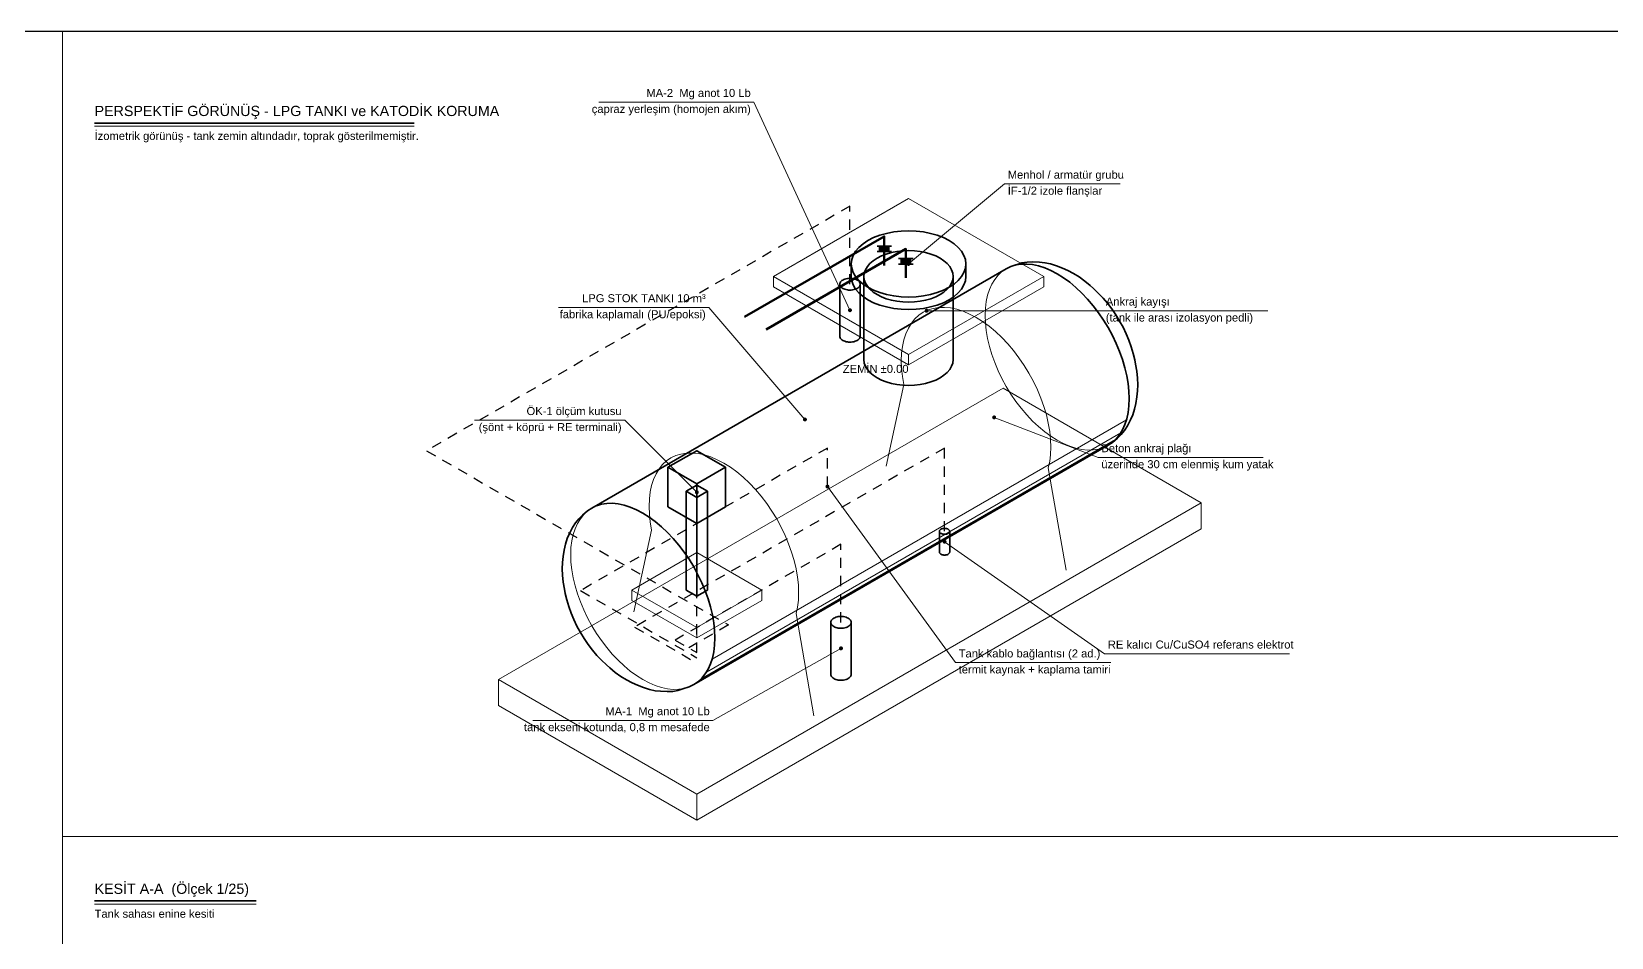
# Model space of a CAD drawing. Header units: metres. Extents: x -12 to 98, y -1 to 30.
# Drawn here: x 57.81 to 77.55, y 19.07 to 30.39 of the extents above; entities that cross this region are included whole.
import ezdxf
from ezdxf.enums import TextEntityAlignment as Align

# ---------------------------------------------------------------- set-up
doc = ezdxf.new("R2010")
doc.units = ezdxf.units.M
doc.header["$LTSCALE"] = 0.2
doc.linetypes.add('DASHED2', pattern=[0.762, 0.635, -0.127])
for name, color, linetype, lineweight in [('ANTET-INCE', 8, 'Continuous', 18), ('BALON', 7, 'Continuous', 18), ('BASLIK', 7, 'Continuous', 35), ('GIZLI', 8, 'DASHED2', 13), ('IZO-HAT', 6, 'Continuous', 50), ('KK-ANOT', 30, 'Continuous', 35), ('KK-IZOLASYON', 140, 'Continuous', 35), ('KK-KABLO', 5, 'DASHED2', 25), ('KK-OLCUM', 2, 'Continuous', 35), ('PAFTA', 7, 'Continuous', 70), ('PERSPEKTIF', 7, 'Continuous', 35), ('PERSPEKTIF-INCE', 8, 'Continuous', 13), ('YAZI', 7, 'Continuous', 18)]:
    doc.layers.add(name, color=color, linetype=linetype, lineweight=lineweight)
doc.styles.add('ARIAL', font='arial.ttf')

msp = doc.modelspace()

# ---------------------------------------------------------------- hatches: boundary and pattern name
at = {"layer": 'BALON'}
h = msp.add_hatch(color=7, dxfattribs=at)
h.dxf.hatch_style = 1
edge = h.paths.add_edge_path()
edge.add_arc((68.7715, 27.4878), 0.025, 0, 360)
h = msp.add_hatch(color=7, dxfattribs=at)
h.dxf.hatch_style = 1
edge = h.paths.add_edge_path()
edge.add_arc((68.0397, 26.9093), 0.025, 0, 360)
h = msp.add_hatch(color=7, dxfattribs=at)
h.dxf.hatch_style = 1
edge = h.paths.add_edge_path()
edge.add_arc((68.9967, 26.9028), 0.025, 0, 360)
h = msp.add_hatch(color=7, dxfattribs=at)
h.dxf.hatch_style = 1
edge = h.paths.add_edge_path()
edge.add_arc((67.4768, 25.5443), 0.025, 0, 360)
h = msp.add_hatch(color=7, dxfattribs=at)
h.dxf.hatch_style = 1
edge = h.paths.add_edge_path()
edge.add_arc((69.8411, 25.5703), 0.025, 0, 360)
h = msp.add_hatch(color=7, dxfattribs=at)
h.dxf.hatch_style = 1
edge = h.paths.add_edge_path()
edge.add_arc((67.7583, 24.7058), 0.025, 0, 360)
h = msp.add_hatch(color=7, dxfattribs=at)
h.dxf.hatch_style = 1
edge = h.paths.add_edge_path()
edge.add_arc((66.1258, 24.6343), 0.025, 0, 360)
h = msp.add_hatch(color=7, dxfattribs=at)
h.dxf.hatch_style = 1
edge = h.paths.add_edge_path()
edge.add_arc((69.2219, 24.0168), 0.025, 0, 360)
h = msp.add_hatch(color=7, dxfattribs=at)
h.dxf.hatch_style = 1
edge = h.paths.add_edge_path()
edge.add_arc((67.9272, 22.6843), 0.025, 0, 360)
at = {"layer": 'KK-IZOLASYON'}
h = msp.add_hatch(color=256, dxfattribs=at)
h.dxf.hatch_style = 1
h.paths.add_polyline_path([(68.3976, 27.6413), (68.3976, 27.7113), (68.5376, 27.7113), (68.5376, 27.6413)])
h = msp.add_hatch(color=256, dxfattribs=at)
h.dxf.hatch_style = 1
h.paths.add_polyline_path([(68.6678, 27.4853), (68.6678, 27.5553), (68.8078, 27.5553), (68.8078, 27.4853)])

# ---------------------------------------------------------------- linework, layer by layer
at = {"layer": 'ANTET-INCE'}
for points in [[(58.2, -0.71), (58.2, 30.3907)], [(58.2, 20.334), (78.2, 20.334)]]:
    msp.add_lwpolyline(points, dxfattribs=at)
at = {"layer": 'BALON'}
for points in [[(68.0397, 26.9093), (66.8397, 29.5093), (64.8997, 29.5093)], [(68.7715, 27.4878), (69.9715, 28.4878), (71.4155, 28.4878)], [(67.4768, 25.5443), (66.2768, 26.9443), (64.3988, 26.9443)], [(68.9967, 26.9028), (71.1967, 26.9028), (73.2607, 26.9028)], [(66.1258, 24.6343), (65.2258, 25.5343), (63.3478, 25.5343)], [(69.8411, 25.5703), (71.1411, 25.0703), (73.2051, 25.0703)], [(67.7583, 24.7058), (69.3583, 22.5058), (71.2983, 22.5058)], [(69.2219, 24.0168), (71.2219, 22.6168), (73.5339, 22.6168)], [(67.9272, 22.6843), (66.3272, 21.7843), (64.0772, 21.7843)]]:
    msp.add_lwpolyline(points, dxfattribs=at)
at = {"layer": 'BASLIK'}
for points in [[(58.6, 29.2473), (62.5944, 29.2473)], [(58.6, 19.5283), (60.6181, 19.5283)]]:
    msp.add_lwpolyline(points, dxfattribs=at)
at = {"layer": 'GIZLI'}
for points in [[(69.7285, 26.8443), (69.7319, 26.9329), (69.7422, 27.017), (69.7592, 27.0957), (69.7828, 27.1686), (69.8129, 27.2351), (69.8492, 27.2946), (69.8914, 27.3468), (69.9392, 27.3911), (69.9923, 27.4274), (70.0502, 27.4552)], [(71.266, 25.2212), (71.2081, 25.1933), (71.1458, 25.1741), (71.0795, 25.1636), (71.0098, 25.162), (70.9372, 25.1692), (70.8623, 25.1851), (70.7856, 25.2098), (70.7077, 25.2429), (70.6292, 25.2843), (70.5507, 25.3336), (70.4728, 25.3904), (70.3961, 25.4543), (70.3211, 25.5249), (70.2485, 25.6015), (70.1788, 25.6836), (70.1126, 25.7706), (70.0502, 25.8618), (69.9923, 25.9566), (69.9392, 26.0541), (69.8914, 26.1537), (69.8492, 26.2546), (69.8129, 26.356), (69.7828, 26.4572), (69.7592, 26.5574), (69.7422, 26.6558), (69.7319, 26.7517), (69.7285, 26.8443)], [(64.5497, 23.8543), (64.5531, 23.9429), (64.5633, 24.027), (64.5804, 24.1057), (64.604, 24.1786), (64.6341, 24.2451), (64.6703, 24.3046), (64.7126, 24.3568), (64.7604, 24.4011), (64.8135, 24.4374), (64.8714, 24.4652)], [(66.0872, 22.2312), (66.0293, 22.2033), (65.9669, 22.1841), (65.9007, 22.1736), (65.831, 22.172), (65.7584, 22.1792), (65.6834, 22.1951), (65.6067, 22.2198), (65.5288, 22.2529), (65.4503, 22.2943), (65.3718, 22.3436), (65.2939, 22.4004), (65.2172, 22.4643), (65.1423, 22.5349), (65.0697, 22.6115), (65, 22.6936), (64.9337, 22.7806), (64.8714, 22.8718), (64.8135, 22.9666), (64.7604, 23.0641), (64.7126, 23.1637), (64.6703, 23.2646), (64.6341, 23.366), (64.604, 23.4672), (64.5804, 23.5674), (64.5633, 23.6658), (64.5531, 23.7617), (64.5497, 23.8543)]]:
    msp.add_lwpolyline(points, dxfattribs=at)
at = {"layer": 'IZO-HAT'}
for points in [[(68.4676, 27.4683), (68.4676, 27.8323), (66.7225, 26.8248)], [(68.7378, 27.3123), (68.7378, 27.6763), (66.9927, 26.6688)]]:
    msp.add_lwpolyline(points, dxfattribs=at)
at = {"layer": 'KK-ANOT'}
for points in [[(67.9124, 26.5843), (67.9135, 26.5747), (67.9167, 26.5653), (67.9221, 26.5561), (67.9294, 26.5475), (67.9387, 26.5395), (67.9497, 26.5323), (67.9622, 26.5259), (67.9761, 26.5206), (67.991, 26.5163), (68.0068, 26.5133), (68.0231, 26.5114), (68.0397, 26.5107), (68.0564, 26.5114), (68.0727, 26.5133), (68.0885, 26.5163), (68.1034, 26.5206), (68.1173, 26.5259), (68.1298, 26.5323), (68.1408, 26.5395), (68.1501, 26.5475), (68.1574, 26.5561), (68.1628, 26.5653), (68.166, 26.5747), (68.1671, 26.5843), (68.1671, 27.2343), (68.166, 27.2439), (68.1628, 27.2533), (68.1574, 27.2624), (68.1501, 27.2711), (68.1408, 27.2791), (68.1298, 27.2863), (68.1173, 27.2926), (68.1034, 27.298), (68.0885, 27.3022), (68.0727, 27.3053), (68.0564, 27.3072), (68.0397, 27.3078), (68.0231, 27.3072), (68.0068, 27.3053), (67.991, 27.3022), (67.9761, 27.298), (67.9622, 27.2926), (67.9497, 27.2863), (67.9387, 27.2791), (67.9294, 27.2711), (67.9221, 27.2624), (67.9167, 27.2533), (67.9135, 27.2439), (67.9124, 27.2343)], [(68.1298, 27.2863), (68.1173, 27.2926), (68.1034, 27.298), (68.0885, 27.3022), (68.0727, 27.3053), (68.0564, 27.3072), (68.0397, 27.3078), (68.0231, 27.3072), (68.0068, 27.3053), (67.991, 27.3022), (67.9761, 27.298), (67.9622, 27.2926), (67.9497, 27.2863), (67.9387, 27.2791), (67.9294, 27.2711), (67.9221, 27.2624), (67.9167, 27.2533), (67.9135, 27.2439), (67.9124, 27.2343), (67.9135, 27.2247), (67.9167, 27.2153), (67.9221, 27.2061), (67.9294, 27.1975), (67.9387, 27.1895), (67.9497, 27.1823), (67.9622, 27.1759), (67.9761, 27.1706), (67.991, 27.1663), (68.0068, 27.1633), (68.0231, 27.1614), (68.0397, 27.1607), (68.0564, 27.1614), (68.0727, 27.1633), (68.0885, 27.1663), (68.1034, 27.1706), (68.1173, 27.1759), (68.1298, 27.1823), (68.1408, 27.1895), (68.1501, 27.1975), (68.1574, 27.2061), (68.1628, 27.2153), (68.166, 27.2247), (68.1671, 27.2343), (68.166, 27.2439), (68.1628, 27.2533), (68.1574, 27.2624), (68.1501, 27.2711), (68.1408, 27.2791)], [(67.7998, 22.3593), (67.8009, 22.3497), (67.8041, 22.3403), (67.8095, 22.3311), (67.8169, 22.3225), (67.8261, 22.3145), (67.8371, 22.3073), (67.8496, 22.3009), (67.8635, 22.2956), (67.8784, 22.2913), (67.8942, 22.2883), (67.9105, 22.2864), (67.9272, 22.2857), (67.9438, 22.2864), (67.9601, 22.2883), (67.9759, 22.2913), (67.9909, 22.2956), (68.0047, 22.3009), (68.0172, 22.3073), (68.0282, 22.3145), (68.0375, 22.3225), (68.0448, 22.3311), (68.0502, 22.3403), (68.0534, 22.3497), (68.0545, 22.3593), (68.0545, 23.0093), (68.0534, 23.0189), (68.0502, 23.0283), (68.0448, 23.0374), (68.0375, 23.0461), (68.0282, 23.0541), (68.0172, 23.0613), (68.0047, 23.0676), (67.9909, 23.073), (67.9759, 23.0772), (67.9601, 23.0803), (67.9438, 23.0822), (67.9272, 23.0828), (67.9105, 23.0822), (67.8942, 23.0803), (67.8784, 23.0772), (67.8635, 23.073), (67.8496, 23.0676), (67.8371, 23.0613), (67.8261, 23.0541), (67.8169, 23.0461), (67.8095, 23.0374), (67.8041, 23.0283), (67.8009, 23.0189), (67.7998, 23.0093)], [(68.0172, 23.0613), (68.0047, 23.0676), (67.9909, 23.073), (67.9759, 23.0772), (67.9601, 23.0803), (67.9438, 23.0822), (67.9272, 23.0828), (67.9105, 23.0822), (67.8942, 23.0803), (67.8784, 23.0772), (67.8635, 23.073), (67.8496, 23.0676), (67.8371, 23.0613), (67.8261, 23.0541), (67.8169, 23.0461), (67.8095, 23.0374), (67.8041, 23.0283), (67.8009, 23.0189), (67.7998, 23.0093), (67.8009, 22.9997), (67.8041, 22.9903), (67.8095, 22.9811), (67.8169, 22.9725), (67.8261, 22.9645), (67.8371, 22.9573), (67.8496, 22.9509), (67.8635, 22.9456), (67.8784, 22.9413), (67.8942, 22.9383), (67.9105, 22.9364), (67.9272, 22.9357), (67.9438, 22.9364), (67.9601, 22.9383), (67.9759, 22.9413), (67.9909, 22.9456), (68.0047, 22.9509), (68.0172, 22.9573), (68.0282, 22.9645), (68.0375, 22.9725), (68.0448, 22.9811), (68.0502, 22.9903), (68.0534, 22.9997), (68.0545, 23.0093), (68.0534, 23.0189), (68.0502, 23.0283), (68.0448, 23.0374), (68.0375, 23.0461), (68.0282, 23.0541)]]:
    msp.add_lwpolyline(points, close=True, dxfattribs=at)
at = {"layer": 'KK-IZOLASYON'}
for points in [[(68.3776, 27.7113), (68.5576, 27.7113)], [(68.3776, 27.6413), (68.5576, 27.6413)], [(68.6478, 27.5553), (68.8278, 27.5553)], [(68.6478, 27.4853), (68.8278, 27.4853)]]:
    msp.add_lwpolyline(points, dxfattribs=at)
at = {"layer": 'KK-KABLO'}
for points in [[(68.0397, 27.2343), (68.0397, 28.2093), (62.7483, 25.1543), (66.5199, 22.9768), (66.0245, 22.6908)], [(67.7583, 24.7058), (67.7583, 25.1868), (64.6735, 23.4058), (66.1258, 22.5673)], [(69.2219, 24.1468), (69.2219, 25.1868), (65.349, 22.9508), (66.1258, 22.5023)], [(67.9272, 23.0093), (67.9272, 23.9843), (65.8556, 22.7883), (66.1258, 22.6323), (66.1258, 23.4123)]]:
    msp.add_lwpolyline(points, dxfattribs=at)
at = {"layer": 'KK-OLCUM'}
for points in [[(65.7656, 24.4523), (66.1258, 24.2443), (66.4861, 24.4523), (66.4861, 24.9463), (66.1258, 25.1543), (65.7656, 24.9463)], [(65.9907, 23.4123), (66.1258, 23.3343), (66.2609, 23.4123), (66.2609, 24.6473), (66.1258, 24.7253), (65.9907, 24.6473)], [(69.1582, 23.8868), (69.1587, 23.882), (69.1604, 23.8773), (69.163, 23.8727), (69.1667, 23.8684), (69.1713, 23.8644), (69.1768, 23.8608), (69.1831, 23.8576), (69.19, 23.8549), (69.1975, 23.8528), (69.2054, 23.8513), (69.2136, 23.8503), (69.2219, 23.85), (69.2302, 23.8503), (69.2384, 23.8513), (69.2462, 23.8528), (69.2537, 23.8549), (69.2606, 23.8576), (69.2669, 23.8608), (69.2724, 23.8644), (69.277, 23.8684), (69.2807, 23.8727), (69.2834, 23.8773), (69.285, 23.882), (69.2856, 23.8868), (69.2856, 24.1468), (69.285, 24.1516), (69.2834, 24.1563), (69.2807, 24.1609), (69.277, 24.1652), (69.2724, 24.1692), (69.2669, 24.1728), (69.2606, 24.176), (69.2537, 24.1786), (69.2462, 24.1808), (69.2384, 24.1823), (69.2302, 24.1832), (69.2219, 24.1836), (69.2136, 24.1832), (69.2054, 24.1823), (69.1975, 24.1808), (69.19, 24.1786), (69.1831, 24.176), (69.1768, 24.1728), (69.1713, 24.1692), (69.1667, 24.1652), (69.163, 24.1609), (69.1604, 24.1563), (69.1587, 24.1516), (69.1582, 24.1468)], [(69.2669, 24.1728), (69.2606, 24.176), (69.2537, 24.1786), (69.2462, 24.1808), (69.2384, 24.1823), (69.2302, 24.1832), (69.2219, 24.1836), (69.2136, 24.1832), (69.2054, 24.1823), (69.1975, 24.1808), (69.19, 24.1786), (69.1831, 24.176), (69.1768, 24.1728), (69.1713, 24.1692), (69.1667, 24.1652), (69.163, 24.1609), (69.1604, 24.1563), (69.1587, 24.1516), (69.1582, 24.1468), (69.1587, 24.142), (69.1604, 24.1373), (69.163, 24.1327), (69.1667, 24.1284), (69.1713, 24.1244), (69.1768, 24.1208), (69.1831, 24.1176), (69.19, 24.1149), (69.1975, 24.1128), (69.2054, 24.1113), (69.2136, 24.1103), (69.2219, 24.11), (69.2302, 24.1103), (69.2384, 24.1113), (69.2462, 24.1128), (69.2537, 24.1149), (69.2606, 24.1176), (69.2669, 24.1208), (69.2724, 24.1244), (69.277, 24.1284), (69.2807, 24.1327), (69.2834, 24.1373), (69.285, 24.142), (69.2856, 24.1468), (69.285, 24.1516), (69.2834, 24.1563), (69.2807, 24.1609), (69.277, 24.1652), (69.2724, 24.1692)]]:
    msp.add_lwpolyline(points, close=True, dxfattribs=at)
for points in [[(66.1258, 24.7383), (65.7656, 24.9463)], [(66.1258, 24.7383), (66.4861, 24.9463)], [(66.1258, 24.7383), (66.1258, 24.2443)], [(66.1258, 24.5693), (65.9907, 24.6473)], [(66.1258, 24.5693), (66.2609, 24.6473)], [(66.1258, 24.5693), (66.1258, 23.3343)]]:
    msp.add_lwpolyline(points, dxfattribs=at)
at = {"layer": 'PAFTA', "lineweight": 25}
msp.add_lwpolyline([(-12.26, -0.71), (97.6, -0.71), (97.6, 30.3907), (-12.26, 30.3907)], close=True, dxfattribs=at)
at = {"layer": 'PERSPEKTIF'}
for points in [[(68.0551, 27.3318), (68.0612, 27.2778), (68.0795, 27.2247), (68.1096, 27.1735), (68.1511, 27.125), (68.2031, 27.08), (68.2649, 27.0393), (68.3354, 27.0036), (68.4133, 26.9735), (68.4974, 26.9496), (68.5861, 26.9322), (68.678, 26.9217), (68.7715, 26.9181), (68.8651, 26.9217), (68.957, 26.9322), (69.0457, 26.9496), (69.1298, 26.9735), (69.2077, 27.0036), (69.2782, 27.0393), (69.34, 27.08), (69.392, 27.125), (69.4335, 27.1735), (69.4636, 27.2247), (69.4819, 27.2778), (69.488, 27.3318), (69.488, 27.4878), (69.4819, 27.5418), (69.4636, 27.5948), (69.4335, 27.6461), (69.392, 27.6946), (69.34, 27.7396), (69.2782, 27.7803), (69.2077, 27.816), (69.1298, 27.846), (69.0457, 27.87), (68.957, 27.8873), (68.8651, 27.8979), (68.7715, 27.9014), (68.678, 27.8979), (68.5861, 27.8873), (68.4974, 27.87), (68.4133, 27.846), (68.3354, 27.816), (68.2649, 27.7803), (68.2031, 27.7396), (68.1511, 27.6946), (68.1096, 27.6461), (68.0795, 27.5948), (68.0612, 27.5418), (68.0551, 27.4878)], [(69.2782, 27.7803), (69.2077, 27.816), (69.1298, 27.846), (69.0457, 27.87), (68.957, 27.8873), (68.8651, 27.8979), (68.7715, 27.9014), (68.678, 27.8979), (68.5861, 27.8873), (68.4974, 27.87), (68.4133, 27.846), (68.3354, 27.816), (68.2649, 27.7803), (68.2031, 27.7396), (68.1511, 27.6946), (68.1096, 27.6461), (68.0795, 27.5948), (68.0612, 27.5418), (68.0551, 27.4878), (68.0612, 27.4338), (68.0795, 27.3807), (68.1096, 27.3295), (68.1511, 27.281), (68.2031, 27.236), (68.2649, 27.1953), (68.3354, 27.1596), (68.4133, 27.1295), (68.4974, 27.1056), (68.5861, 27.0882), (68.678, 27.0777), (68.7715, 27.0741), (68.8651, 27.0777), (68.957, 27.0882), (69.0457, 27.1056), (69.1298, 27.1295), (69.2077, 27.1596), (69.2782, 27.1953), (69.34, 27.236), (69.392, 27.281), (69.4335, 27.3295), (69.4636, 27.3807), (69.4819, 27.4338), (69.488, 27.4878), (69.4819, 27.5418), (69.4636, 27.5948), (69.4335, 27.6461), (69.392, 27.6946), (69.34, 27.7396)], [(68.2143, 26.2918), (68.219, 26.2498), (68.2333, 26.2085), (68.2567, 26.1687), (68.2889, 26.1309), (68.3294, 26.0959), (68.3775, 26.0643), (68.4323, 26.0365), (68.4929, 26.0132), (68.5583, 25.9945), (68.6273, 25.981), (68.6988, 25.9728), (68.7715, 25.9701), (68.8443, 25.9728), (68.9158, 25.981), (68.9848, 25.9945), (69.0502, 26.0132), (69.1108, 26.0365), (69.1656, 26.0643), (69.2136, 26.0959), (69.2541, 26.1309), (69.2864, 26.1687), (69.3098, 26.2085), (69.324, 26.2498), (69.3288, 26.2918), (69.3288, 27.3318), (69.324, 27.3738), (69.3098, 27.4151), (69.2864, 27.4549), (69.2541, 27.4927), (69.2136, 27.5276), (69.1656, 27.5593), (69.1108, 27.587), (69.0502, 27.6104), (68.9848, 27.629), (68.9158, 27.6426), (68.8443, 27.6508), (68.7715, 27.6535), (68.6988, 27.6508), (68.6273, 27.6426), (68.5583, 27.629), (68.4929, 27.6104), (68.4323, 27.587), (68.3775, 27.5593), (68.3294, 27.5276), (68.2889, 27.4927), (68.2567, 27.4549), (68.2333, 27.4151), (68.219, 27.3738), (68.2143, 27.3318)], [(69.1656, 27.5593), (69.1108, 27.587), (69.0502, 27.6104), (68.9848, 27.629), (68.9158, 27.6426), (68.8443, 27.6508), (68.7715, 27.6535), (68.6988, 27.6508), (68.6273, 27.6426), (68.5583, 27.629), (68.4929, 27.6104), (68.4323, 27.587), (68.3775, 27.5593), (68.3294, 27.5276), (68.2889, 27.4927), (68.2567, 27.4549), (68.2333, 27.4151), (68.219, 27.3738), (68.2143, 27.3318), (68.219, 27.2898), (68.2333, 27.2485), (68.2567, 27.2087), (68.2889, 27.1709), (68.3294, 27.1359), (68.3775, 27.1043), (68.4323, 27.0765), (68.4929, 27.0532), (68.5583, 27.0345), (68.6273, 27.021), (68.6988, 27.0128), (68.7715, 27.0101), (68.8443, 27.0128), (68.9158, 27.021), (68.9848, 27.0345), (69.0502, 27.0532), (69.1108, 27.0765), (69.1656, 27.1043), (69.2136, 27.1359), (69.2541, 27.1709), (69.2864, 27.2087), (69.3098, 27.2485), (69.324, 27.2898), (69.3288, 27.3318), (69.324, 27.3738), (69.3098, 27.4151), (69.2864, 27.4549), (69.2541, 27.4927), (69.2136, 27.5276)], [(64.4434, 23.6796), (64.4464, 23.597), (64.4556, 23.5116), (64.4707, 23.4239), (64.4818, 23.37), (64.5009, 23.289), (64.5252, 23.2072), (64.5546, 23.1251), (64.5888, 23.0435), (64.6275, 22.9629), (64.6704, 22.884), (64.7173, 22.8073), (64.7677, 22.7335), (64.8213, 22.6632), (64.8777, 22.5967), (64.9364, 22.5347), (64.997, 22.4776), (65.0382, 22.4411), (65.1065, 22.3841), (65.1759, 22.3335), (65.2459, 22.2896), (65.3158, 22.2527), (65.3852, 22.2232), (65.4599, 22.194), (65.5329, 22.1705), (65.6041, 22.1553), (65.6732, 22.1485), (65.7558, 22.1456), (65.8247, 22.1472), (65.8901, 22.1576), (65.9517, 22.1766), (66.0293, 22.2033), (66.0872, 22.2312), (71.266, 25.2212), (71.3191, 25.2574), (71.3811, 25.3112), (71.4283, 25.3551), (71.47, 25.4066), (71.5058, 25.4654), (71.5447, 25.5384), (71.5733, 25.6016), (71.5957, 25.6709), (71.6119, 25.7458), (71.6239, 25.8251), (71.6331, 25.9), (71.6361, 25.979), (71.6331, 26.0615), (71.6239, 26.1469), (71.6088, 26.2346), (71.5977, 26.2885), (71.5786, 26.3696), (71.5542, 26.4514), (71.5249, 26.5335), (71.4907, 26.6151), (71.452, 26.6957), (71.4091, 26.7746), (71.3622, 26.8512), (71.3118, 26.925), (71.2582, 26.9954), (71.2018, 27.0619), (71.1431, 27.1239), (71.0825, 27.1809), (71.0413, 27.2175), (70.973, 27.2744), (70.9036, 27.3251), (70.8336, 27.369), (70.7637, 27.4058), (70.6943, 27.4353), (70.6196, 27.4646), (70.5466, 27.488), (70.4754, 27.5032), (70.4063, 27.5101), (70.3237, 27.513), (70.2548, 27.5113), (70.1894, 27.501), (70.1278, 27.482), (70.0502, 27.4552), (69.9923, 27.4274), (64.8135, 24.4374), (64.7604, 24.4011), (64.6984, 24.3473), (64.6512, 24.3035), (64.6095, 24.252), (64.5737, 24.1932), (64.5348, 24.1202), (64.5062, 24.057), (64.4838, 23.9876), (64.4676, 23.9127), (64.4556, 23.8334), (64.4464, 23.7586)]]:
    msp.add_lwpolyline(points, close=True, dxfattribs=at)
for points in [[(70.0502, 27.4552), (70.1126, 27.4745), (70.1788, 27.485), (70.2485, 27.4866), (70.3211, 27.4794), (70.3961, 27.4634), (70.4728, 27.4388), (70.5507, 27.4056), (70.6292, 27.3643), (70.7077, 27.315), (70.7856, 27.2582), (70.8623, 27.1943), (70.9372, 27.1237), (71.0098, 27.0471), (71.0795, 26.965), (71.1458, 26.8779), (71.2081, 26.7867), (71.266, 26.692), (71.3191, 26.5944), (71.3669, 26.4948), (71.4092, 26.394), (71.4454, 26.2925), (71.4755, 26.1913), (71.4991, 26.0912), (71.5161, 25.9928), (71.5264, 25.8969), (71.5298, 25.8043), (71.5264, 25.7156), (71.5161, 25.6316), (71.4991, 25.5528), (71.4755, 25.4799), (71.4454, 25.4135), (71.4092, 25.354), (71.3669, 25.3018), (71.3191, 25.2574), (71.266, 25.2212)], [(64.8714, 24.4652), (64.9337, 24.4845), (65, 24.495), (65.0697, 24.4966), (65.1423, 24.4894), (65.2172, 24.4734), (65.2939, 24.4488), (65.3718, 24.4156), (65.4503, 24.3743), (65.5288, 24.325), (65.6067, 24.2682), (65.6834, 24.2043), (65.7584, 24.1337), (65.831, 24.0571), (65.9007, 23.975), (65.9669, 23.8879), (66.0293, 23.7967), (66.0872, 23.702), (66.1403, 23.6044), (66.1881, 23.5048), (66.2303, 23.404), (66.2666, 23.3025), (66.2967, 23.2013), (66.3203, 23.1012), (66.3373, 23.0028), (66.3476, 22.9069), (66.351, 22.8143), (66.3476, 22.7256), (66.3373, 22.6416), (66.3203, 22.5628), (66.2967, 22.4899), (66.2666, 22.4235), (66.2303, 22.364), (66.1881, 22.3118), (66.1403, 22.2674), (66.0872, 22.2312)]]:
    msp.add_lwpolyline(points, dxfattribs=at)
at = {"layer": 'PERSPEKTIF-INCE'}
for points in [[(67.0828, 27.2018), (68.7715, 26.2268), (70.4603, 27.2018), (70.4603, 27.3318), (68.7715, 28.3068), (67.0828, 27.3318)], [(63.649, 21.9693), (66.1258, 20.5393), (72.4305, 24.1793), (72.4305, 24.5043), (69.9537, 25.9343), (63.649, 22.2943)], [(65.3152, 23.2823), (66.1258, 22.8143), (66.9364, 23.2823), (66.9364, 23.4123), (66.1258, 23.8803), (65.3152, 23.4123)]]:
    msp.add_lwpolyline(points, close=True, dxfattribs=at)
for points in [[(68.7715, 26.3568), (67.0828, 27.3318)], [(68.7715, 26.3568), (70.4603, 27.3318)], [(68.4901, 24.9593), (68.7133, 25.9811), (68.6957, 26.0832), (68.685, 26.1827), (68.6815, 26.2788), (68.685, 26.3708), (68.6957, 26.458), (68.7133, 26.5397), (68.7378, 26.6153), (68.769, 26.6842), (68.8067, 26.746), (68.8505, 26.8001), (68.9001, 26.8461), (68.9552, 26.8837)], [(68.9552, 26.8837), (69.0153, 26.9126), (69.0799, 26.9326), (69.1487, 26.9435), (69.221, 26.9452), (69.2963, 26.9377), (69.3741, 26.9212), (69.4537, 26.8956), (69.5345, 26.8612), (69.6159, 26.8183), (69.6974, 26.7672), (69.7782, 26.7082), (69.8578, 26.6419), (69.9355, 26.5687), (70.0108, 26.4892), (70.0831, 26.404), (70.1519, 26.3137), (70.2166, 26.2191), (70.2767, 26.1208), (70.3317, 26.0196), (70.3814, 25.9162), (70.4252, 25.8116), (70.4628, 25.7063), (70.494, 25.6014), (70.5185, 25.4974), (70.5362, 25.3953), (70.5468, 25.2959), (70.5504, 25.1998), (70.5468, 25.1078), (70.5362, 25.0206), (70.5185, 24.9389), (70.7417, 23.6593)], [(68.7715, 26.3568), (68.7715, 26.2268)], [(66.3161, 22.5478), (71.4949, 25.5378)], [(66.179, 22.3023), (71.3578, 25.2923)], [(66.2456, 22.3869), (71.4244, 25.3769)], [(65.8028, 25.0637), (65.8629, 25.0926), (65.9276, 25.1126), (65.9964, 25.1235), (66.0687, 25.1252), (66.144, 25.1177), (66.2217, 25.1012), (66.3013, 25.0756), (66.3821, 25.0412), (66.4636, 24.9983), (66.545, 24.9472), (66.6258, 24.8882), (66.7054, 24.8219), (66.7832, 24.7487), (66.8585, 24.6692), (66.9308, 24.584), (66.9996, 24.4937), (67.0642, 24.3991), (67.1243, 24.3008), (67.1794, 24.1996), (67.229, 24.0962), (67.2728, 23.9916), (67.3105, 23.8863), (67.3417, 23.7814), (67.3662, 23.6774), (67.3838, 23.5753), (67.3945, 23.4759), (67.398, 23.3798), (67.3945, 23.2878), (67.3838, 23.2006), (67.3662, 23.1189), (67.5894, 21.8393)], [(66.0982, 22.2378), (71.2771, 25.2278)], [(66.1301, 22.2595), (71.3089, 25.2495)], [(65.3377, 23.1393), (65.561, 24.1611), (65.5433, 24.2632), (65.5327, 24.3627), (65.5291, 24.4588), (65.5327, 24.5508), (65.5433, 24.638), (65.561, 24.7197), (65.5855, 24.7953), (65.6167, 24.8642), (65.6543, 24.926), (65.6981, 24.9801), (65.7478, 25.0261), (65.8028, 25.0637)], [(66.1258, 20.8643), (72.4305, 24.5043)], [(66.1258, 22.9443), (65.3152, 23.4123)], [(66.1258, 22.9443), (66.9364, 23.4123)], [(66.1258, 22.9443), (66.1258, 22.8143)], [(66.1258, 20.8643), (63.649, 22.2943)], [(66.1258, 20.8643), (66.1258, 20.5393)]]:
    msp.add_lwpolyline(points, dxfattribs=at)
at = {"layer": 'YAZI'}
for points in [[(58.6, 29.2073), (62.5944, 29.2073)], [(58.6, 19.4883), (60.6181, 19.4883)]]:
    msp.add_lwpolyline(points, dxfattribs=at)

# ---------------------------------------------------------------- texts
at = {"layer": 'BASLIK', "style": 'ARIAL'}
for s, p in [('PERSPEKTİF GÖRÜNÜŞ - LPG TANKI ve KATODİK KORUMA', (58.6, 29.2973)), ('KESİT A-A  (Ölçek 1/25)', (58.6, 19.5783))]:
    msp.add_text(s, height=0.1275, dxfattribs=at).set_placement(p, align=Align.BOTTOM_LEFT)
at = {"layer": 'YAZI', "style": 'ARIAL'}
for s, p in [('MA-2  Mg anot 10 Lb', (66.7997, 29.5443)), ('LPG STOK TANKI 10 m³', (66.2368, 26.9793)), ('ÖK-1 ölçüm kutusu', (65.1858, 25.5693)), ('MA-1  Mg anot 10 Lb', (66.2872, 21.8193))]:
    msp.add_text(s, height=0.1, dxfattribs=at).set_placement(p, align=Align.BOTTOM_RIGHT)
for s, p in [('çapraz yerleşim (homojen akım)', (66.7997, 29.4743)), ('fabrika kaplamalı (PU/epoksi)', (66.2368, 26.9093)), ('(şönt + köprü + RE terminali)', (65.1858, 25.4993)), ('tank ekseni kotunda, 0,8 m mesafede', (66.2872, 21.7493))]:
    msp.add_text(s, height=0.1, dxfattribs=at).set_placement(p, align=Align.TOP_RIGHT)
for s, p in [('İzometrik görünüş - tank zemin altındadır, toprak gösterilmemiştir.', (58.6, 29.1373)), ('İF-1/2 izole flanşlar', (70.0115, 28.4528)), ('(tank ile arası izolasyon pedli)', (71.2367, 26.8678)), ('üzerinde 30 cm elenmiş kum yatak', (71.1811, 25.0353)), ('termit kaynak + kaplama tamiri', (69.3983, 22.4708)), ('Tank sahası enine kesiti', (58.6, 19.4183))]:
    msp.add_text(s, height=0.1, dxfattribs=at).set_placement(p, align=Align.TOP_LEFT)
for s, p in [('Menhol / armatür grubu', (70.0115, 28.5228)), ('Ankraj kayışı', (71.2367, 26.9378)), ('Beton ankraj plağı', (71.1811, 25.1053)), ('RE kalıcı Cu/CuSO4 referans elektrot', (71.2619, 22.6518)), ('Tank kablo bağlantısı (2 ad.)', (69.3983, 22.5408))]:
    msp.add_text(s, height=0.1, dxfattribs=at).set_placement(p, align=Align.BOTTOM_LEFT)
at = {"layer": 'YAZI', "color": 8, "style": 'ARIAL'}
msp.add_text('ZEMİN ±0.00', height=0.1, dxfattribs=at).set_placement((68.7715, 26.2268), align=Align.TOP_RIGHT)

doc.saveas('drawing.dxf')
